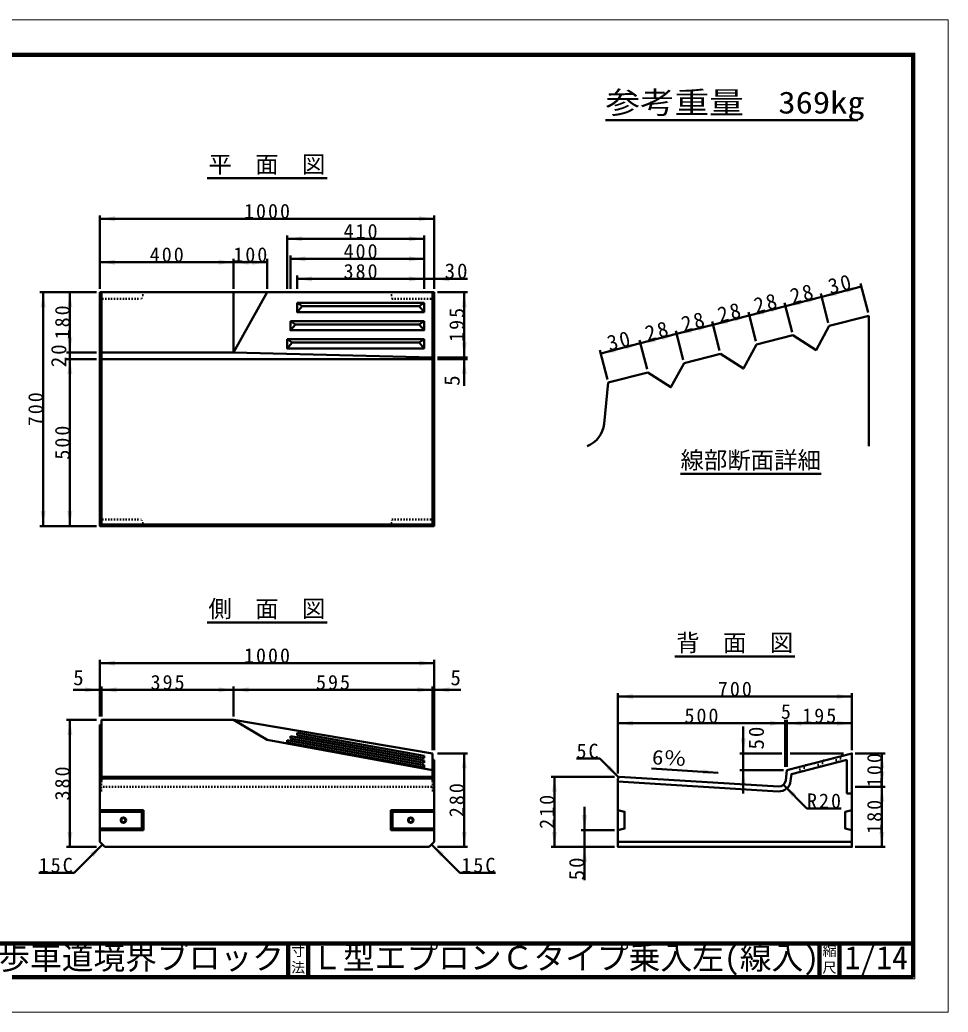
# Model space of a CAD drawing. Units: millimetres, scale not verified. Extents: x -2102 to 2102, y -1485 to 1485.
# Drawn here: x -675 to 2102, y -1485 to 1485 of the extents above; entities that cross this region are included whole.
import ezdxf
from ezdxf.enums import TextEntityAlignment as Align

# ---------------------------------------------------------------- set-up
doc = ezdxf.new("R2010")
doc.units = ezdxf.units.MM
doc.header["$LTSCALE"] = 5
doc.linetypes.add('DOTTED', pattern=[1.75, 0.25, -1.5])
doc.layers.add('0-0_V-nasSTD', color=7, linetype='Continuous', lineweight=50)
doc.layers.add('0-1_0', color=7, linetype='Continuous', lineweight=50)
doc.styles.add('ＭＳ ゴシック', font='')
doc.styles.get('ＭＳ ゴシック').set_extended_font_data('MS Gothic')

msp = doc.modelspace()

# ---------------------------------------------------------------- linework, layer by layer
at = {"layer": '0-0_V-nasSTD'}
for p, q in [((-435.588, 899.629), (-435.588, 679.629)), ((564.412, 899.629), (564.412, 679.629)), ((564.412, 889.629), (-435.588, 889.629)), ((124.412, 839.629), (124.412, 679.629)), ((534.412, 839.629), (534.412, 679.629)), ((534.412, 829.629), (124.412, 829.629)), ((134.412, 779.629), (134.412, 679.629)), ((-35.588, 759.629), (-435.588, 759.629)), ((-35.588, 769.629), (-35.588, 679.629)), ((-35.588, 759.629), (64.412, 759.629)), ((64.412, 679.629), (64.412, 769.629)), ((534.412, 769.629), (134.412, 769.629)), ((154.412, 719.629), (154.412, 679.629)), ((534.412, 709.629), (154.412, 709.629)), ((564.412, 709.629), (534.412, 709.629)), ((564.412, 709.629), (664.412, 709.629)), ((1724.06, 656.025), (1842.835, 686.48)), ((1862.705, 608.987), (1840.351, 696.167)), ((-615.588, 669.629), (-445.588, 669.629)), ((-605.588, 669.629), (-605.588, -30.371)), ((-525.588, 669.629), (-525.588, 489.629)), ((564.412, 669.629), (-435.588, 669.629)), ((-430.588, 669.629), (-430.588, -30.371)), ((-35.588, 489.629), (-35.588, 669.629)), ((64.412, 669.629), (-35.588, 489.629)), ((559.412, 669.629), (559.412, -30.371)), ((564.412, 669.629), (564.412, -30.371)), ((664.412, 669.629), (574.412, 669.629)), ((654.412, 669.629), (654.412, 474.629)), ((1615.57, 628.207), (1724.06, 656.025)), ((1743.93, 578.532), (1721.577, 665.712)), ((154.412, 637.539), (534.412, 637.539)), ((169.412, 627.595), (519.412, 627.595)), ((1507.08, 600.389), (1615.57, 628.207)), ((1635.44, 550.714), (1613.086, 637.894)), ((154.412, 610.375), (534.412, 610.375)), ((1398.589, 572.571), (1507.08, 600.389)), ((1526.95, 522.896), (1504.596, 610.076)), ((1746.414, 568.845), (1865.188, 599.3)), ((1865.188, 209.3), (1865.188, 599.3)), ((134.412, 583.211), (534.412, 583.211)), ((149.412, 573.267), (519.412, 573.267)), ((1290.099, 544.753), (1398.589, 572.571)), ((1418.459, 495.078), (1396.106, 582.257)), ((134.412, 556.047), (534.412, 556.047)), ((1181.609, 516.935), (1290.099, 544.753)), ((1309.969, 467.26), (1287.615, 554.439)), ((1529.434, 513.209), (1637.924, 541.027)), ((124.412, 528.883), (534.412, 528.883)), ((139.412, 518.939), (519.412, 518.939)), ((1062.835, 486.48), (1181.609, 516.935)), ((1201.479, 439.442), (1179.125, 526.621)), ((-535.588, 489.629), (-445.588, 489.629)), ((-525.588, 469.629), (-525.588, 489.629)), ((124.412, 501.719), (534.412, 501.719)), ((1082.705, 408.987), (1060.351, 496.167)), ((1312.453, 457.573), (1420.943, 485.391)), ((-535.588, 469.629), (-445.588, 469.629)), ((-525.588, -30.371), (-525.588, 469.629)), ((564.412, 469.629), (-435.588, 469.629)), ((664.412, 474.629), (574.412, 474.629)), ((664.412, 469.629), (574.412, 469.629)), ((654.412, 469.629), (654.412, 474.629)), ((654.412, 469.629), (654.412, 389.629)), ((1085.188, 399.3), (1203.962, 429.755)), ((1085.188, 399.3), (1072.843, 275.847)), ((559.412, -25.371), (-430.588, -25.371)), ((-615.588, -30.371), (-445.588, -30.371)), ((-435.588, -430.371), (-435.588, -600.371)), ((564.412, -440.371), (-435.588, -440.371)), ((564.412, -430.371), (564.412, -700.371)), ((-435.588, -520.371), (-515.588, -520.371)), ((-435.588, -520.371), (-430.588, -520.371)), ((-430.588, -510.371), (-430.588, -600.371)), ((-35.588, -520.371), (-430.588, -520.371)), ((-35.588, -510.371), (-35.588, -600.371)), ((559.412, -520.371), (-35.588, -520.371)), ((559.412, -510.371), (559.412, -700.371)), ((564.412, -520.371), (559.412, -520.371)), ((564.412, -520.371), (644.412, -520.371)), ((1114.412, -530.371), (1114.412, -770.371)), ((1814.412, -530.371), (1814.412, -700.371)), ((1814.412, -540.371), (1114.412, -540.371)), ((-535.588, -610.371), (-445.588, -610.371)), ((-525.588, -610.371), (-525.588, -990.371)), ((-35.588, -610.371), (559.412, -710.371)), ((1614.412, -620.371), (1114.412, -620.371)), ((1614.412, -610.371), (1614.412, -750.371)), ((1619.412, -620.371), (1614.412, -620.371)), ((1619.412, -610.371), (1619.412, -750.371)), ((1814.412, -620.371), (1619.412, -620.371)), ((-435.588, -625.371), (-435.588, -975.371)), ((-435.588, -625.371), (-430.588, -625.371)), ((154.412, -648.894), (534.412, -717.984)), ((154.412, -648.894), (154.412, -655.848)), ((1489.412, -630.371), (1489.412, -710.371)), ((124.412, -671.257), (534.412, -745.803)), ((124.412, -671.257), (124.412, -678.212)), ((124.412, -678.212), (534.412, -752.757)), ((134.412, -659.166), (534.412, -731.893)), ((134.412, -659.166), (134.412, -666.121)), ((134.412, -666.121), (534.412, -738.848)), ((154.412, -655.848), (534.412, -724.939)), ((559.412, -710.371), (559.412, -795.095)), ((664.412, -710.371), (574.412, -710.371)), ((654.412, -710.371), (654.412, -990.371)), ((1479.412, -710.371), (1604.412, -710.371)), ((1629.412, -710.371), (1789.412, -710.371)), ((1824.412, -710.371), (1914.412, -710.371)), ((1904.412, -710.371), (1904.412, -810.371)), ((534.412, -717.984), (534.412, -724.939)), ((534.412, -731.893), (534.412, -738.848)), ((559.412, -729.702), (564.412, -729.702)), ((564.412, -975.371), (564.412, -729.702)), ((1060.343, -726.302), (990.343, -726.302)), ((1116.912, -782.871), (1060.343, -726.302)), ((1799.412, -830.371), (1799.412, -729.702)), ((534.412, -745.803), (534.412, -752.757)), ((1414.045, -768.227), (1214.412, -756.128)), ((1479.412, -760.371), (1609.412, -760.371)), ((1619.412, -760.371), (1616.325, -791.234)), ((-430.588, -795.095), (-435.588, -795.095)), ((559.412, -780.371), (-430.588, -780.371)), ((559.412, -785.371), (-430.588, -785.371)), ((564.412, -795.095), (559.412, -795.095)), ((1104.412, -780.371), (914.412, -780.371)), ((924.412, -780.371), (924.412, -990.371)), ((1119.412, -780.371), (1114.412, -785.371)), ((1114.412, -795.095), (1594.307, -824.18)), ((1119.412, -780.371), (1595.215, -809.207)), ((1609.39, -804.472), (1680.101, -875.183)), ((1799.412, -830.371), (1814.412, -830.371)), ((1824.412, -810.371), (1914.412, -810.371)), ((1904.412, -810.371), (1904.412, -990.371)), ((-435.588, -880.371), (-305.588, -880.371)), ((-435.588, -885.371), (-310.588, -885.371)), ((-305.588, -880.371), (-305.588, -940.371)), ((434.412, -880.371), (564.412, -880.371)), ((434.412, -880.371), (434.412, -940.371)), ((434.412, -880.371), (439.412, -885.371)), ((439.412, -885.371), (564.412, -885.371)), ((439.412, -935.371), (439.412, -885.371)), ((1014.412, -870.371), (1014.412, -940.371)), ((1680.101, -875.183), (1782.101, -875.183)), ((-435.588, -935.371), (-310.588, -935.371)), ((-435.588, -940.371), (-305.588, -940.371)), ((-310.588, -935.371), (-305.588, -940.371)), ((439.412, -935.371), (434.412, -940.371)), ((434.412, -940.371), (564.412, -940.371)), ((439.412, -935.371), (564.412, -935.371)), ((1104.412, -940.371), (1004.412, -940.371)), ((1014.412, -940.371), (1014.412, -990.371)), ((-435.588, -975.371), (-420.588, -990.371)), ((564.412, -975.371), (549.412, -990.371)), ((1114.412, -975.371), (1814.412, -975.371)), ((-535.588, -990.371), (-445.588, -990.371)), ((-428.088, -982.871), (-512.941, -1067.724)), ((-420.588, -990.371), (549.412, -990.371)), ((556.912, -982.871), (641.765, -1067.724)), ((664.412, -990.371), (574.412, -990.371)), ((1104.412, -990.371), (914.412, -990.371)), ((1014.412, -990.371), (1014.412, -1090.371)), ((1824.412, -990.371), (1914.412, -990.371)), ((-512.941, -1067.724), (-618.941, -1067.724)), ((641.765, -1067.724), (747.765, -1067.724))]:
    msp.add_line(p, q, dxfattribs=at)
at = {"layer": '0-0_V-nasSTD', "linetype": 'DOTTED'}
for p, q in [((-305.588, 669.629), (-310.588, 649.629)), ((-435.588, 649.629), (-310.588, 649.629)), ((-435.588, -10.371), (-310.588, -10.371)), ((-305.588, -30.371), (-310.588, -10.371)), ((-430.588, -795.095), (-430.588, -830.371)), ((559.412, -795.095), (559.412, -830.371)), ((564.412, -810.383), (-435.588, -810.383)), ((-435.588, -830.371), (-430.588, -830.371)), ((564.412, -830.371), (559.412, -830.371))]:
    msp.add_line(p, q, dxfattribs=at)
at = {"layer": '0-0_V-nasSTD', "lineweight": 100}
for p, q in [((127.5, -1280), (127.5, -1380)), ((187.5, -1280), (187.5, -1380)), ((1717.5, -1280), (1717.5, -1380)), ((1777.5, -1280), (1777.5, -1380)), ((-1997.5, -1380), (1997.5, -1380))]:
    msp.add_line(p, q, dxfattribs=at)
at = {"layer": '0-0_V-nasSTD', "lineweight": 18}
for points in [[(-2102.5, -1485), (-2102.5, 1485), (2102.5, 1485), (2102.5, -1485)], [(-2002.5, -1385), (-2002.5, 1385), (2002.5, 1385), (2002.5, -1385)]]:
    msp.add_lwpolyline(points, close=True, dxfattribs=at)
at = {"layer": '0-0_V-nasSTD', "lineweight": 100}
msp.add_lwpolyline([(1997.5, -1380), (1997.5, 1380), (-1997.5, 1380)], dxfattribs=at)
at = {"layer": '0-0_V-nasSTD'}
for points in [[(-435.588, 669.629), (-435.588, -30.371), (564.412, -30.371)], [(1746.414, 568.845), (1707.072, 496.816), (1637.924, 541.027)], [(1529.434, 513.209), (1490.091, 441.18), (1420.943, 485.391)], [(-435.588, 489.629), (-35.588, 489.629), (559.412, 474.629), (564.412, 474.629)], [(1312.453, 457.573), (1273.11, 385.544), (1203.962, 429.755)], [(-35.588, -610.371), (-430.588, -610.371), (-430.588, -795.095)], [(-35.588, -610.371), (64.412, -670.371), (559.412, -760.371)], [(1114.412, -785.371), (1114.412, -990.371), (1814.412, -990.371), (1814.412, -710.371), (1619.412, -760.371)], [(1489.412, -710.371), (1489.412, -760.371), (1489.412, -830.371)], [(1799.412, -729.702), (1633.294, -772.296), (1631.251, -792.727)], [(-310.588, -935.371), (-310.588, -885.371), (-305.588, -880.371)], [(1114.412, -880.371), (1134.412, -885.371), (1134.412, -935.371), (1114.412, -940.371)], [(1814.412, -880.371), (1794.412, -885.371), (1794.412, -935.371), (1814.412, -940.371)]]:
    msp.add_lwpolyline(points, dxfattribs=at)
at = {"layer": '0-0_V-nasSTD', "linetype": 'DOTTED'}
for points in [[(434.412, 669.629), (439.412, 649.629), (564.412, 649.629)], [(434.412, -30.371), (439.412, -10.371), (564.412, -10.371)], [(1730.473, -731.893), (1720.637, -749.901), (1703.35, -738.848)], [(1784.718, -717.984), (1774.883, -735.992), (1757.596, -724.939)], [(1676.228, -745.803), (1666.392, -763.81), (1649.105, -752.757)]]:
    msp.add_lwpolyline(points, dxfattribs=at)
at = {"layer": '0-0_V-nasSTD'}
for points in [[(154.412, 637.539), (154.412, 610.375), (169.412, 627.595)], [(534.412, 637.539), (534.412, 610.375), (519.412, 627.595)], [(134.412, 583.211), (134.412, 556.047), (149.412, 573.267)], [(534.412, 583.211), (534.412, 556.047), (519.412, 573.267)], [(124.412, 528.883), (124.412, 501.719), (139.412, 518.939)], [(534.412, 528.883), (534.412, 501.719), (519.412, 518.939)]]:
    msp.add_lwpolyline(points, close=True, dxfattribs=at)
for centre, radius in [((-365.588, -910.371), 8), ((-365.588, -910.371), 6), ((494.412, -910.371), 8), ((494.412, -910.371), 6)]:
    msp.add_circle(centre, radius, dxfattribs=at)
for centre, radius, start in [((993.24, 283.807), 80, 291.35515), ((1596.425, -789.244), 35, 266.53177), ((1596.425, -789.244), 20, 266.53177)]:
    msp.add_arc(centre, radius, start, 354.28941, dxfattribs=at)
for points in [[(-435.588, 889.629), (-390.588, 882.129), (-390.588, 897.129)], [(519.412, 882.129), (519.412, 897.129), (564.412, 889.629)], [(124.412, 829.629), (169.412, 822.129), (169.412, 837.129)], [(489.412, 822.129), (489.412, 837.129), (534.412, 829.629)], [(134.412, 769.629), (179.412, 762.129), (179.412, 777.129)], [(489.412, 762.129), (489.412, 777.129), (534.412, 769.629)], [(-435.588, 759.629), (-390.588, 752.129), (-390.588, 767.129)], [(-80.588, 752.129), (-80.588, 767.129), (-35.588, 759.629)], [(-35.588, 759.629), (9.412, 752.129), (9.412, 767.129)], [(19.412, 752.129), (19.412, 767.129), (64.412, 759.629)], [(154.412, 709.629), (199.412, 702.129), (199.412, 717.129)], [(489.412, 702.129), (489.412, 717.129), (534.412, 709.629)], [(564.412, 709.629), (609.412, 702.129), (609.412, 717.129)], [(1797.382, 682.568), (1801.107, 668.038), (1842.835, 686.48)], [(-613.088, 624.629), (-605.588, 669.629), (-598.088, 624.629)], [(-533.088, 624.629), (-525.588, 669.629), (-518.088, 624.629)], [(646.912, 624.629), (654.412, 669.629), (661.912, 624.629)], [(1678.608, 652.113), (1682.333, 637.583), (1724.06, 656.025)], [(1724.06, 656.025), (1765.787, 674.467), (1769.513, 659.937)], [(1570.117, 624.295), (1573.843, 609.765), (1615.57, 628.207)], [(1615.57, 628.207), (1657.297, 646.649), (1661.023, 632.119)], [(1461.627, 596.477), (1465.353, 581.947), (1507.08, 600.389)], [(1507.08, 600.389), (1548.807, 618.831), (1552.532, 604.301)], [(1353.137, 568.659), (1356.862, 554.129), (1398.589, 572.571)], [(1398.589, 572.571), (1440.316, 591.013), (1444.042, 576.483)], [(-533.088, 534.629), (-525.588, 489.629), (-518.088, 534.629)], [(1181.609, 516.935), (1223.336, 535.377), (1227.061, 520.847)], [(1244.646, 540.841), (1248.372, 526.311), (1290.099, 544.753)], [(1290.099, 544.753), (1331.826, 563.195), (1335.552, 548.665)], [(646.912, 519.629), (654.412, 474.629), (661.912, 519.629)], [(1062.835, 486.48), (1104.562, 504.922), (1108.287, 490.392)], [(1136.156, 513.023), (1139.882, 498.493), (1181.609, 516.935)], [(-533.088, 424.629), (-525.588, 469.629), (-518.088, 424.629)], [(646.912, 424.629), (654.412, 469.629), (661.912, 424.629)], [(-613.088, 14.629), (-605.588, -30.371), (-598.088, 14.629)], [(-533.088, 14.629), (-525.588, -30.371), (-518.088, 14.629)], [(-435.588, -440.371), (-390.588, -447.871), (-390.588, -432.871)], [(519.412, -447.871), (519.412, -432.871), (564.412, -440.371)], [(-480.588, -527.871), (-480.588, -512.871), (-435.588, -520.371)], [(-430.588, -520.371), (-385.588, -527.871), (-385.588, -512.871)], [(-80.588, -527.871), (-80.588, -512.871), (-35.588, -520.371)], [(-35.588, -520.371), (9.412, -527.871), (9.412, -512.871)], [(514.412, -527.871), (514.412, -512.871), (559.412, -520.371)], [(514.412, -527.871), (514.412, -512.871), (559.412, -520.371)], [(564.412, -520.371), (609.412, -527.871), (609.412, -512.871)], [(1114.412, -540.371), (1159.412, -547.871), (1159.412, -532.871)], [(1769.412, -547.871), (1769.412, -532.871), (1814.412, -540.371)], [(-533.088, -655.371), (-525.588, -610.371), (-518.088, -655.371)], [(1114.412, -620.371), (1159.412, -627.871), (1159.412, -612.871)], [(1569.412, -627.871), (1569.412, -612.871), (1614.412, -620.371)], [(1619.412, -620.371), (1664.412, -627.871), (1664.412, -612.871)], [(1769.412, -627.871), (1769.412, -612.871), (1814.412, -620.371)], [(1481.912, -665.371), (1489.412, -710.371), (1496.912, -665.371)], [(646.912, -755.371), (654.412, -710.371), (661.912, -755.371)], [(1896.912, -755.371), (1904.412, -710.371), (1911.912, -755.371)], [(1079.789, -756.354), (1090.395, -745.748), (1116.912, -782.871)], [(1368.674, -772.991), (1369.582, -758.019), (1414.045, -768.227)], [(1481.912, -805.371), (1489.412, -760.371), (1496.912, -805.371)], [(1896.912, -765.371), (1904.412, -810.371), (1911.912, -765.371)], [(916.912, -825.371), (924.412, -780.371), (931.912, -825.371)], [(1609.39, -804.472), (1635.906, -841.595), (1646.513, -830.989)], [(1896.912, -855.371), (1904.412, -810.371), (1911.912, -855.371)], [(1006.912, -895.371), (1014.412, -940.371), (1021.912, -895.371)], [(-533.088, -945.371), (-525.588, -990.371), (-518.088, -945.371)], [(646.912, -945.371), (654.412, -990.371), (661.912, -945.371)], [(916.912, -945.371), (924.412, -990.371), (931.912, -945.371)], [(1896.912, -945.371), (1904.412, -990.371), (1911.912, -945.371)], [(-465.211, -1009.387), (-454.605, -1019.994), (-428.088, -982.871)], [(556.912, -982.871), (583.428, -1019.994), (594.035, -1009.387)], [(1006.912, -1035.371), (1014.412, -990.371), (1021.912, -1035.371)]]:
    msp.add_solid(points, dxfattribs=at)
at = {"layer": '0-1_0'}
for p, q in [((1832.5, 1184.806), (1077, 1184.806)), ((243.912, 1011.396), (-115.088, 1011.396)), ((1722.952, 126.217), (1301.692, 126.217)), ((243.912, -318.604), (-115.088, -318.604)), ((1643.912, -420.371), (1284.912, -420.371))]:
    msp.add_line(p, q, dxfattribs=at)
at = {"layer": '0-1_0', "lineweight": 100}
msp.add_line((-1997.5, -1280), (1997.5, -1280), dxfattribs=at)

# ---------------------------------------------------------------- texts
at = {"layer": '0-0_V-nasSTD', "style": 'ＭＳ ゴシック', "width": 1.15}
msp.add_text('参考重量\u3000369kg', height=65.98, dxfattribs=at).set_placement((1077, 1184.806), align=Align.BOTTOM_LEFT)
at = {"layer": '0-0_V-nasSTD', "style": 'ＭＳ ゴシック'}
for s, height, p in [('平\u3000面\u3000図', 51.32, (-111.096, 1011.396)), ('線部断面詳細', 51.32, (1301.692, 126.217)), ('側\u3000面\u3000図', 51.32, (-111.096, -318.604)), ('背\u3000面\u3000図', 51.32, (1288.904, -420.371)), ('5', 45.82, (-515.588, -520.371)), ('5', 45.82, (613.162, -520.371)), ('5', 43.99, (1601.912, -620.371)), ('歩車道境界ブロック', 69.65, (-740, -1377.53)), ('Ｌ型エプロンＣタイプ乗入左(線入)', 69.65, (196.485, -1377.492)), ('寸', 30.79, (136.482, -1326.001)), ('縮', 30.79, (1726.482, -1326.001)), ('1/14', 69.65, (1792.5, -1377.418)), ('法', 30.79, (136.476, -1375.99)), ('尺', 30.79, (1726.476, -1375.99))]:
    msp.add_text(s, height=height, dxfattribs=at).set_placement(p, align=Align.BOTTOM_LEFT)
msp.add_text('5', height=45.82, rotation=90, dxfattribs=at).set_placement((654.412, 389.629), align=Align.BOTTOM_LEFT)
at = {"layer": '0-0_V-nasSTD', "style": 'ＭＳ ゴシック', "width": 1.15}
msp.add_text('6％', height=43.99, rotation=356.532, dxfattribs=at).set_placement((1214.412, -756.128), align=Align.BOTTOM_LEFT)
at = {"layer": '0-0_V-nasSTD', "attachment_point": 7, "style": 'ＭＳ ゴシック'}
for s, insert, char_height in [('\\T1.2;1000', (-4.588, 889.629), 43.99), ('\\T1.2;410', (293.412, 829.629), 43.99), ('\\T1.2;400', (-286.588, 759.629), 43.99), ('\\T1.2;100', (-36.588, 759.629), 43.99), ('\\T1.2;400', (293.412, 769.629), 43.99), ('\\T1.2;380', (293.412, 709.629), 43.99), ('\\T1.19;30', (595.912, 709.629), 45.82), ('\\T1.2;1000', (-4.588, -440.371), 43.99), ('\\T1.2;395', (-284.088, -520.371), 43.99), ('\\T1.2;595', (210.912, -520.371), 43.99), ('\\T1.2;700', (1413.412, -540.371), 43.99), ('\\T1.2;500', (1313.412, -620.371), 43.99), ('\\T1.2;195', (1665.912, -620.371), 43.99), ('\\T1.2;5C', (990.343, -726.302), 43.99), ('\\T1.2;R20', (1680.101, -875.183), 43.99), ('\\T1.2;15C', (-618.941, -1067.724), 43.99), ('\\T1.2;15C', (645.765, -1067.724), 43.99)]:
    msp.add_mtext(s, dxfattribs=dict(at, insert=insert, char_height=char_height))
for s, insert, char_height, rotation in [('\\T1.19;30', (1750.271, 662.746), 45.82, 14.381), ('\\T1.19;28', (1636.639, 633.609), 45.82, 14.381), ('\\T1.19;28', (1528.148, 605.791), 45.82, 14.381), ('\\T1.2;180', (-525.588, 528.629), 43.99, 90), ('\\T1.19;28', (1419.658, 577.973), 45.82, 14.381), ('\\T1.2;195', (654.412, 521.129), 43.99, 90), ('\\T1.19;28', (1311.167, 550.155), 45.82, 14.381), ('\\T1.19;28', (1202.677, 522.337), 45.82, 14.381), ('\\T1.19;30', (1089.045, 493.2), 45.82, 14.381), ('\\T1.19;20', (-535.588, 445.379), 45.82, 90), ('\\T1.2;700', (-605.588, 268.629), 43.99, 90), ('\\T1.2;500', (-525.588, 168.629), 43.99, 90), ('\\T1.19;50', (1551.912, -698.871), 45.82, 90), ('\\T1.2;100', (1904.412, -811.371), 43.99, 90), ('\\T1.2;380', (-525.588, -851.371), 43.99, 90), ('\\T1.2;280', (654.412, -901.371), 43.99, 90), ('\\T1.2;210', (924.412, -936.371), 43.99, 90), ('\\T1.2;180', (1904.412, -951.371), 43.99, 90), ('\\T1.19;50', (1014.412, -1090.371), 45.82, 90)]:
    msp.add_mtext(s, dxfattribs=dict(at, insert=insert, char_height=char_height, rotation=rotation))

doc.saveas('drawing.dxf')
